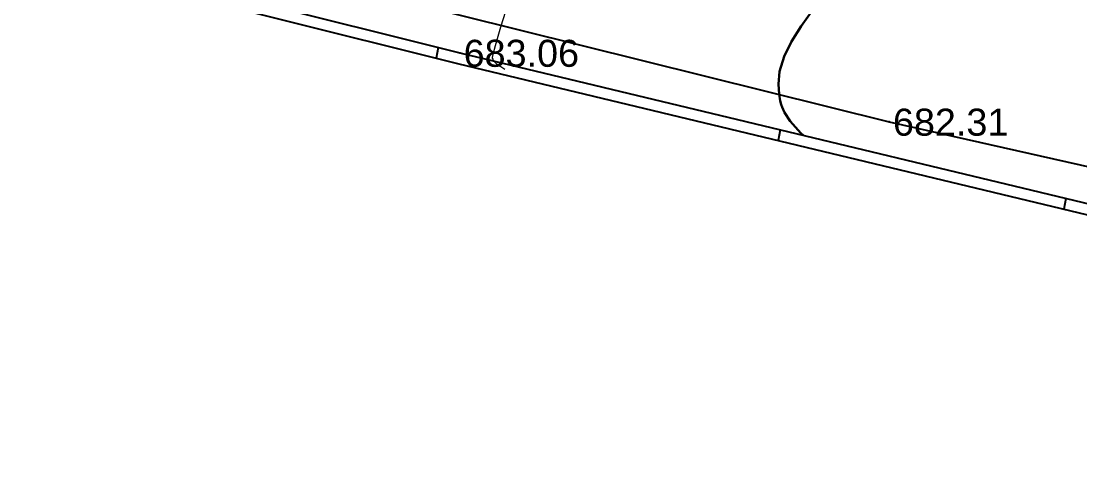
# Model space of a CAD drawing. Header units: feet. Extents: x 3381 to 683784, y 675186 to 4376258.
# Drawn here: x 682604.87 to 682644.05, y 4375655.95 to 4375672.92 of the extents above; entities that cross this region are included whole.
import ezdxf

# ---------------------------------------------------------------- set-up
doc = ezdxf.new("R2010")
doc.units = ezdxf.units.FT
doc.header["$MEASUREMENT"] = 0
doc.header["$PDMODE"] = 34
doc.header["$PDSIZE"] = 0.01
doc.layers.get('0').update_dxf_attribs({"linetype": 'CONTINUOUS'})
doc.layers.add('0_Point_Height', color=2, linetype='CONTINUOUS')
doc.layers.add('0_Point_Point', color=7, linetype='CONTINUOUS')
doc.layers.add('ANA HORIZONTAL', color=24, linetype='CONTINUOUS', lineweight=30)
doc.layers.add('HORIZANTAL', color=24, linetype='CONTINUOUS', lineweight=13)
doc.styles.get("Standard").update_dxf_attribs({"font": 'arial.ttf', "height": 2})

msp = doc.modelspace()

# ---------------------------------------------------------------- linework, layer by layer
at = {"linetype": 'Continuous'}
for p, q in [((682620.302, 4375671.951, -686.994), (682620.222, 4375671.559, -686.994)), ((682632.965, 4375668.903, -686.994), (682632.884, 4375668.511, -686.994)), ((682643.536, 4375666.364, -686.994), (682643.456, 4375665.972, -686.994))]:
    msp.add_line(p, q, dxfattribs=at)
at = {"color": 30, "linetype": 'Continuous', "elevation": -2.767}
msp.add_lwpolyline([(682519.218, 4375698.304), (682543.174, 4375692.722), (682565.304, 4375686.966), (682584.243, 4375682.392), (682596.041, 4375679.394), (682636.999, 4375669.201), (682652.511, 4375665.708), (682653.527, 4375668.599), (682664.209, 4375664.417), (682676.644, 4375658.397), (682697.358, 4375645.594)], dxfattribs=at)
at = {"linetype": 'Continuous', "elevation": -2.639}
for points in [[(682542.912, 4375691.111), (682566.217, 4375685.456), (682621.107, 4375671.75), (682653.174, 4375664.05), (682654.07, 4375666.735), (682677.431, 4375655.422), (682691.735, 4375644.334)], [(682542.848, 4375690.715), (682566.121, 4375685.068), (682621.012, 4375671.362), (682653.437, 4375663.575), (682654.305, 4375666.177), (682677.219, 4375655.081), (682691.082, 4375644.334)]]:
    msp.add_lwpolyline(points, dxfattribs=at)
at = {"layer": '0_Point_Point'}
for p in [(682621.107, 4375671.75, -3.938), (682636.999, 4375669.201, -4.681)]:
    msp.add_point(p, dxfattribs=at)
at = {"layer": 'ANA HORIZONTAL', "color": 16, "lineweight": 30, "elevation": -4.494}
msp.add_lwpolyline([(682634.175, 4375673.347), (682633.74, 4375672.744), (682633.377, 4375672.175), (682633.104, 4375671.619), (682632.939, 4375671.059), (682632.895, 4375670.593), (682632.92, 4375670.228), (682632.967, 4375669.974), (682632.999, 4375669.843), (682633.031, 4375669.743), (682633.126, 4375669.539), (682633.337, 4375669.221), (682633.727, 4375668.783), (682633.822, 4375668.697)], dxfattribs=at)
at = {"layer": 'HORIZANTAL', "color": 32, "linetype": 'Continuous', "lineweight": 13, "elevation": -3.994}
msp.add_lwpolyline([(682622.973, 4375673.876), (682622.612, 4375672.697), (682622.414, 4375672.017), (682622.328, 4375671.695), (682622.305, 4375671.582), (682622.305, 4375671.558), (682622.32, 4375671.516), (682622.366, 4375671.44), (682622.464, 4375671.346), (682622.617, 4375671.248), (682622.77, 4375671.152)], dxfattribs=at)

# ---------------------------------------------------------------- texts
at = {"layer": '0_Point_Height', "color": 0}
for s, p in [('683.06', (682621.243, 4375671.236, -3.938)), ('682.31', (682637.135, 4375668.687, -4.681))]:
    msp.add_text(s, height=1, dxfattribs=at).set_placement(p)

doc.saveas('drawing.dxf')
